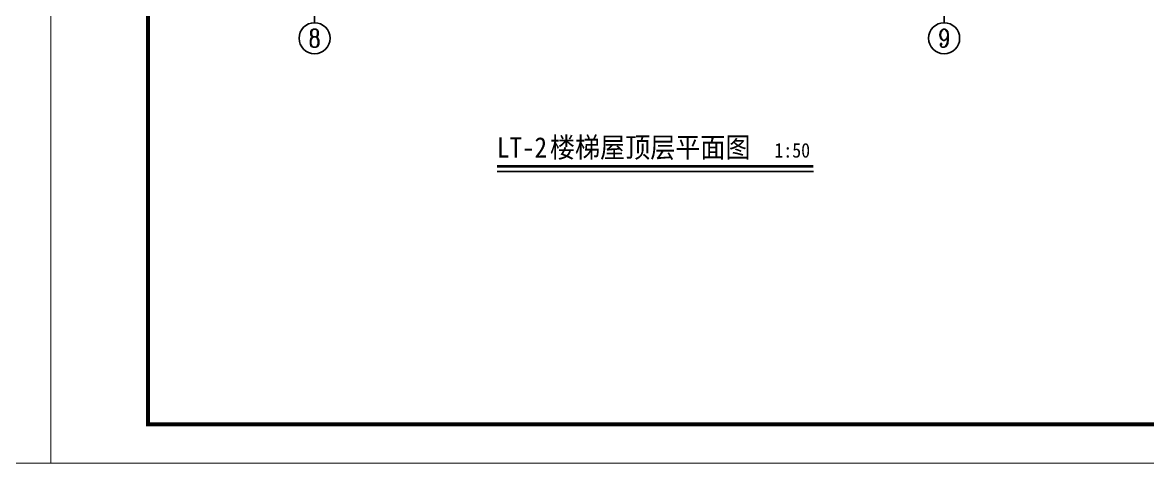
# Model space of a CAD drawing. Extents: x 1738711 to 2346805, y 1189731 to 2516152.
# Drawn here: x 2023617 to 2038093, y 1368210 to 1373892 of the extents above; entities that cross this region are included whole.
import ezdxf
from ezdxf.enums import TextEntityAlignment as Align

# ---------------------------------------------------------------- set-up
doc = ezdxf.new("R2010")
doc.units = 0
doc.header["$LTSCALE"] = 1000
doc.header["$MEASUREMENT"] = 0
for name, color, linetype in [('AXIS', 3, 'Continuous'), ('AXIS_TEXT', 7, 'Continuous'), ('DIM_SYMB', 3, 'Continuous'), ('PUB_TEXT', 7, 'Continuous'), ('TK', 4, 'Continuous')]:
    doc.layers.add(name, color=color, linetype=linetype)
doc.styles.add('_TCH_AXIS', font='COMPLEX', dxfattribs={"bigfont": 'GBCBIG'})
doc.styles.add('COMPLEX', font='COMPLEX')
doc.styles.add('宋体', font='SIMSUN.TTF', dxfattribs={"width": 0.75})
doc.styles.add('黑体', font='simhei_0.ttf', dxfattribs={"width": 0.9})

# ---------------------------------------------------------------- blocks, each defined once
blk = doc.blocks.new('hjashrtahreahe')
at = {"layer": 'TK', "color": 7, "const_width": 25}
blk.add_lwpolyline([(0, 59400), (84100, 59400), (84100, 0), (0, 0)], close=True, dxfattribs=at)
at = {"layer": 'TK', "color": 3, "const_width": 100}
blk.add_lwpolyline([(2500, 1000), (2500, 58400), (83100, 58400), (83100, 1000)], close=True, dxfattribs=at)
at = {"layer": 'TK', "style": '宋体', "width": 0.75}
for tag, height, p in [('项目负责人', 350, (6003, 57089)), ('专业负责人', 350, (6003, 56224)), ('设计人', 350, (6003, 55419)), ('版号1', 250, (77304, 22193)), ('时间1', 250, (82405, 22193)), ('版号2', 250, (77304, 21593)), ('时间2', 250, (82405, 21593)), ('版号3', 250, (77304, 20993)), ('时间3', 250, (82405, 20993)), ('建筑会签', 0.0001, (78978, 2403)), ('电气会签', 0.0001, (82128, 2403)), ('结构会签', 0.0001, (78978, 1803)), ('暖通会签', 0.0001, (82128, 1803)), ('给排水会签', 0.0001, (78978, 1250)), ('智能化会签', 0.0001, (82128, 1250))]:
    blk.add_attdef(tag, text='', height=height, dxfattribs=at).set_placement(p, align=Align.CENTER)
for tag, p in [('合作设计单位', (80816, 48986)), ('版号说明1', (79854, 22318)), ('版号说明2', (79854, 21718)), ('版号说明3', (79854, 21118)), ('浙江绿储科技有限公司', (80545, 16036)), ('百兆瓦级集中式熔盐储能关键', (80545, 14953)), ('设备研发及制造基地项目', (80545, 14603)), ('1#研发楼', (80545, 13636)), ('图名', (80545, 12436)), ('工程编号', (78978, 11461)), ('子项编号', (82128, 11461)), ('建筑', (78978, 10711)), ('图号', (82128, 10711)), ('施工图', (78978, 9961)), ('2023.03', (82128, 9961)), ('审定', (79353, 8461)), ('审核', (79353, 7711)), ('工程负责', (79353, 6961)), ('专业负责', (79353, 6211)), ('设计', (79353, 5461)), ('制图', (79353, 4711)), ('校对', (79353, 3961))]:
    blk.add_attdef(tag, text='', height=250, dxfattribs=at).set_placement(p, align=Align.MIDDLE_CENTER)
blk = doc.blocks.new('_AXISO')
blk.add_circle((0, 0), 0.5)
at = {"layer": 'AXIS_TEXT', "style": 'COMPLEX', "width": 1.041667}
blk.add_attdef('A', text='', height=0.56, dxfattribs=at).set_placement((-0.25, -0.28), (0.25, -0.28), align=Align.FIT)

msp = doc.modelspace()

# ---------------------------------------------------------------- linework, layer by layer
at = {"layer": 'AXIS'}
for p, q in [((2027375.8, 1374388), (2027375.8, 1373888)), ((2035475.8, 1374388), (2035475.8, 1373888))]:
    msp.add_line(p, q, dxfattribs=at)
at = {"layer": 'DIM_SYMB', "const_width": 35}
msp.add_lwpolyline([(2029723, 1372039.6), (2033794.5, 1372039.6)], dxfattribs=at)
at = {"layer": 'DIM_SYMB'}
msp.add_lwpolyline([(2029723, 1371969.6), (2033794.5, 1371969.6)], dxfattribs=at)

# ---------------------------------------------------------------- block references
at = {"xscale": 0.5, "yscale": 0.5, "zscale": 0.5}
for p in [(1981933.1, 1368216), (2023983.1, 1368216)]:
    msp.add_blockref('hjashrtahreahe', p, dxfattribs=at)
at = {"layer": 'AXIS'}
ref = msp.add_blockref('_AXISO', (2027375.8, 1373688), dxfattribs=dict(at, xscale=400, yscale=400, zscale=400))
ref.add_attrib('A', '8', dxfattribs={"layer": 'AXIS_TEXT', "ltscale": 0.5, "height": 233, "style": '_TCH_AXIS'}).set_placement((2027298.1, 1373571.5), (2027453.4, 1373571.5), align=Align.FIT)
ref = msp.add_blockref('_AXISO', (2035475.8, 1373688), dxfattribs=dict(at, xscale=400, yscale=400, zscale=400))
ref.add_attrib('A', '9', dxfattribs={"layer": 'AXIS_TEXT', "ltscale": 0.5, "height": 233, "style": '_TCH_AXIS'}).set_placement((2035398.1, 1373571.5), (2035553.4, 1373571.5), align=Align.FIT)

# ---------------------------------------------------------------- texts
at = {"layer": 'PUB_TEXT', "color": 7, "style": '黑体', "width": 0.9}
for s, height, p in [('LT-2', 262.87, (2029723, 1372150.9)), ('楼梯屋顶层平面图', 262.87, (2030403.5, 1372150.9)), ('1:50', 187.76, (2033291.7, 1372150.9))]:
    msp.add_text(s, height=height, dxfattribs=at).set_placement(p)

doc.saveas('drawing.dxf')
